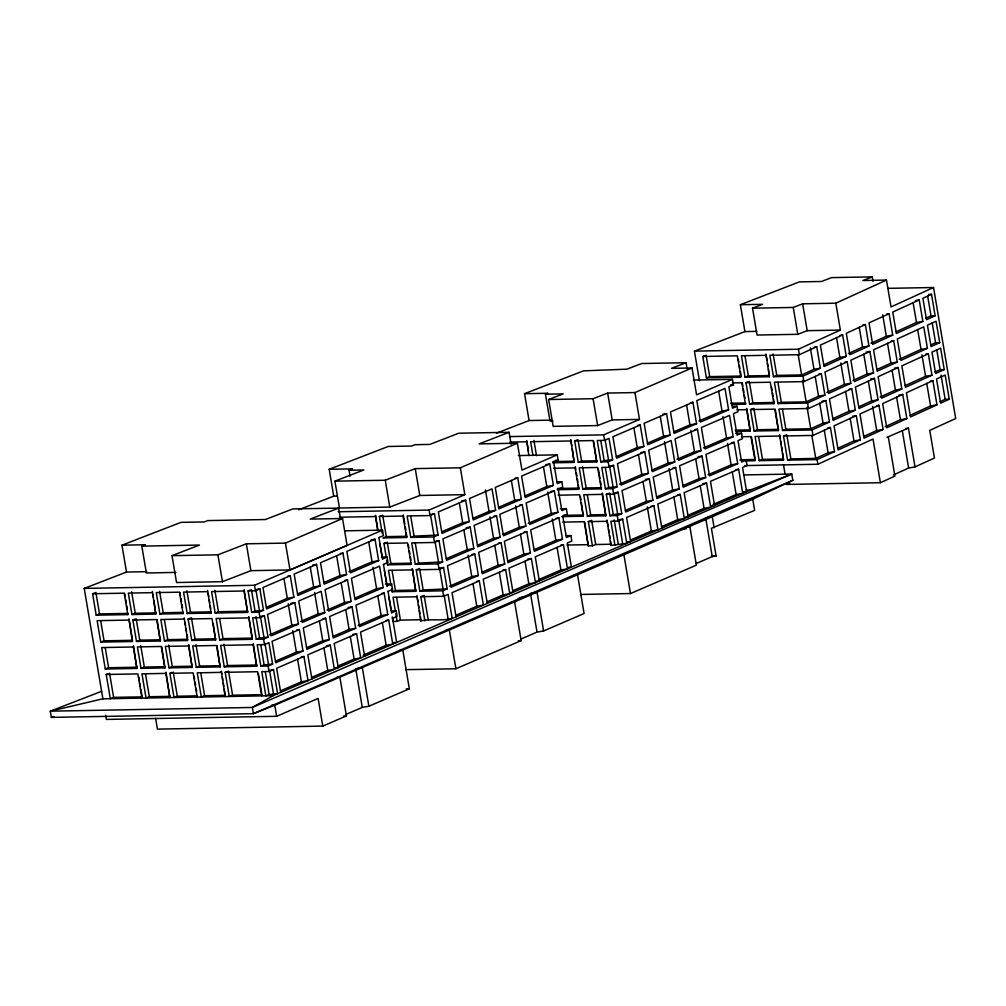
<?xml version="1.0" encoding="UTF-8"?>
<svg xmlns="http://www.w3.org/2000/svg" width="1006" height="1006" viewBox="0 0 1006 1006"><rect width="100%" height="100%" fill="white"/><g stroke="black" fill="none" stroke-linecap="round" stroke-linejoin="round"><path stroke-width="1.5" d="M224.338 689.286L225.168 696.554L221.295 671.153L221.798 674.183M96.199 615.182L127.812 614.603L128.039 613.383L99.506 613.912L96.199 615.182L92.577 593.754L94.778 592.899M128.743 620.086L97.129 620.664L100.751 642.092L132.364 641.514L128.957 618.866L132.327 638.76M132.364 641.514L132.578 640.294L104.058 640.822L100.751 642.092M133.295 646.996L133.509 645.777L136.917 668.424L105.303 669.003L101.681 647.575L133.295 646.996L136.917 668.424M152.157 592.66L128.303 593.1L131.924 614.528L155.779 614.1L152.371 591.44M155.779 614.1L153.931 600.62M142.148 696.856L141.934 698.076L137.847 673.907L106.221 674.485L110.32 698.654L113.628 697.372L142.148 696.856L140.878 689.299M135.068 619.155L132.855 620.01L136.476 641.438L160.331 641.011L157.188 619.885M164.883 667.921L161.262 646.481L137.407 646.921L141.029 668.349L164.883 667.921L161.74 646.795M165.814 673.391L166.028 672.171L169.901 697.56L165.814 673.391L141.959 673.831L146.046 698.001L149.353 696.718L170.115 696.341M183.079 613.597L183.306 612.365L163.211 612.742L159.891 614.025L156.27 592.584L179.458 592.169L183.079 613.597L159.891 614.025M184.01 619.08L160.822 619.495L164.443 640.935L187.632 640.508L184.224 617.847M188.562 645.99L188.776 644.758L192.184 667.418L168.995 667.846L165.374 646.405L188.562 645.99L192.184 667.418M207.425 591.654L183.57 592.094L187.191 613.522L211.046 613.082L207.638 590.421M211.046 613.082L211.26 611.862L190.511 612.239L187.191 613.522M190.335 618.149L188.122 619.004L191.744 640.432L215.598 639.992L213.234 623.456M220.151 666.903L216.529 645.475L192.674 645.915L196.296 667.343L220.151 666.903L217.007 645.777M243.98 590.987L244.194 589.755L247.602 612.415L215.158 613.006L211.537 591.578L243.98 590.987L247.602 612.415M248.532 617.898L216.089 618.489L219.71 639.917L252.154 639.326L248.746 616.665L252.104 636.572M252.154 639.326L252.368 638.093L223.03 638.634L219.71 639.917M256.706 666.236L253.084 644.808L220.641 645.399L224.263 666.827L256.706 666.236L253.298 643.576M261.937 694.656L261.723 695.888L257.624 671.719L225.193 672.31L229.28 696.479L232.587 695.196L261.937 694.656L258.353 673.504M377.59 530.338L375.477 515.336L377.803 529.118M406.864 536.261L386.317 536.638L382.997 537.921L406.65 537.493L406.349 533.205M387.549 564.831L411.203 564.404L411.416 563.171L390.869 563.549L387.549 564.831L386.769 560.241M415.755 591.314L412.347 568.654L415.755 591.314L392.101 591.742L391.585 588.686M101.543 691.336L50.3 711.179L51.356 717.391L253.411 713.669L274.764 705.219L752.752 499.253L792.816 480.277L791.772 474.052L751.142 489.708L456.095 616.854C445.193 622.211 432.203 618.162 420.772 620.954L416.899 595.565M420.772 620.954L420.47 616.716M528.829 455.555L526.716 440.553M552.671 462.798L574.175 462.408L570.767 439.748L571.798 445.872M574.175 462.408L572.313 448.94M557.223 489.708L578.727 489.318L578.425 485.03M561.776 516.619L583.279 516.229L581.418 502.761M576.866 440.05L574.665 440.905L578.287 462.332L596.747 461.993L593.59 440.867M610.567 541.215L611.082 544.233L595.715 544.523L592.408 545.805L588.296 545.881L584.675 521.988M601.299 488.903L601.513 487.684L586.146 487.96L582.839 489.243L579.217 467.815L597.677 467.476L601.299 488.903L582.839 489.243M602.229 494.386L602.443 493.154L605.851 515.814L587.391 516.153L583.769 494.726L602.229 494.386L605.851 515.814M622.752 544.02L618.665 519.851L622.676 519.159L626.763 543.328L610.868 545.466L606.995 520.064L608.014 526.113M610.868 545.466L611.082 544.233M731.349 404.437L745.484 404.173L745.697 402.953L730.733 403.23M735.902 431.348L750.036 431.084L746.628 408.436L749.986 428.33M750.036 431.084L750.25 429.864L735.285 430.14M765.717 355.319L741.422 355.759L745.044 377.187L769.351 376.747L765.943 354.087L766.974 360.211M769.351 376.747L768.521 369.403M748.175 381.815L745.974 382.67L749.596 404.098L773.903 403.658L773.601 399.369M752.727 408.725L750.526 409.58L754.148 431.008L778.455 430.568L775.299 409.442M779.373 436.051L755.078 436.491L759.165 460.66L783.46 460.22L779.587 434.818L780.103 437.849M783.46 460.22L782.655 452.952M424.884 620.878L420.797 596.709L443.633 596.294L448.098 594.37L452.184 618.539L273.154 695.674L252.355 707.457L50.3 711.179L102.901 698.793L84.227 588.409L126.504 572.049L146.738 571.685M835.835 303.208L840.375 330.069L807.189 330.672L797.796 334.306L757.065 335.048L752.526 308.201L793.256 307.446L802.65 303.812L835.835 303.208L886.475 280.07L891.027 306.931L933.543 287.515L955.7 418.521L929.758 430.367L934.436 458.032L915.007 466.897L908.619 468.016L893.328 474.995M699.447 380.771L694.429 351.132L798.424 349.22L840.375 330.069M799.355 354.703L816.746 346.756L820.368 368.196L802.977 376.131L773.463 376.672L769.829 355.244L799.355 354.703L798.424 349.22M842.638 334.935L820.393 345.096L824.015 366.524L846.272 356.363L842.638 334.935L840.085 335.375M865.349 324.561L846.298 333.263L849.919 354.69L868.97 345.989L865.349 324.561L862.796 325.001M889.103 313.709L869.008 322.888L872.63 344.316L892.724 335.136L889.103 313.709L886.538 314.149M919.233 299.951L892.75 312.049L896.371 333.476L922.854 321.379L919.233 299.951L915.397 300.618M931.518 294.33L922.879 298.279L926.501 319.707L935.14 315.771L931.518 294.33L928.764 294.381M773.463 376.672L776.758 375.401L801.619 374.936L813.98 369.303L820.368 368.196M823.7 364.864L839.872 357.47L846.272 356.363M848.385 353.584L862.582 347.095L868.97 345.989M871.033 343.235L886.336 336.255L892.724 335.136M896.082 331.791L916.466 322.486L922.854 321.379M925.935 318.16L931.015 315.846L935.14 315.771M803.907 381.614L821.298 373.666L824.92 395.094L807.529 403.041L778.015 403.582L774.381 382.154L803.907 381.614L802.977 376.131M847.19 361.846L824.945 372.006L828.567 393.434L850.825 383.273L847.19 361.846L844.638 362.286M869.901 351.471L850.85 360.173L854.471 381.601L873.522 372.899L869.901 351.471L866.065 352.138M893.655 340.619L873.56 349.799L877.182 371.227L897.277 362.047L893.655 340.619L891.09 341.059M778.015 403.582L781.31 402.312L806.171 401.847L818.532 396.213L824.92 395.094M826.894 392.39L844.424 384.38L850.825 383.273M852.937 380.494L867.134 374.006L873.522 372.899M876.981 369.516L890.888 363.166L897.277 362.047M899.276 359.331L921.018 349.396L927.406 348.29L923.785 326.862L897.302 338.959L900.923 360.387L927.406 348.29M930.487 345.071L935.567 342.757L939.692 342.681L936.07 321.241L927.431 325.19L931.053 346.617L939.692 342.681M808.459 408.524L825.851 400.577L829.472 422.004L812.081 429.952L782.567 430.493L778.933 409.065L808.459 408.524L807.529 403.041M851.742 388.756L829.497 398.917L833.119 420.345L855.364 410.184L851.742 388.756L849.19 389.196M874.453 378.382L855.402 387.084L859.023 408.511L878.075 399.81L874.453 378.382L870.618 379.048M898.207 367.53L878.1 376.709L881.734 398.137L901.829 388.957L898.207 367.53L894.372 368.196M928.337 353.772L901.854 365.87L905.475 387.297L931.958 375.2L928.337 353.772L925.772 354.213M782.567 430.493L785.862 429.222L810.723 428.757L823.084 423.124L829.472 422.004M832.805 418.685L848.976 411.291L855.364 410.184M858.91 406.751L871.686 400.916L878.075 399.81M880.137 397.056L895.428 390.077L901.829 388.957M905.186 385.612L925.558 376.307L931.958 375.2M935.039 371.981L940.12 369.667L944.244 369.592L940.623 348.151L931.984 352.1L935.605 373.528L944.244 369.592M783.485 435.975L813.011 435.435L830.403 427.487L834.49 451.656L817.098 459.604L787.572 460.144L783.485 435.975L785.686 435.12M856.295 415.667L834.049 425.827L838.136 449.996L860.382 439.836L856.295 415.667L852.459 416.321M879.005 405.292L859.954 413.994L864.041 438.163L883.092 429.461L879.005 405.292L876.452 405.732M902.747 394.44L882.652 403.62L886.751 427.789L906.846 418.609L902.747 394.44L898.911 395.106M932.876 380.683L906.406 392.768L910.493 416.949L936.976 404.852L932.876 380.683L930.324 381.123M787.572 460.144L790.867 458.874L815.74 458.409L828.089 452.763L834.49 451.656M837.809 448.324L853.993 440.942L860.382 439.836M863.928 436.403L876.704 430.568L883.092 429.461M885.154 426.707L900.445 419.716L906.846 418.609M910.204 415.264L930.575 405.959L936.976 404.852M940.057 401.633L945.137 399.307L949.262 399.231L945.175 375.062L936.536 379.01L940.623 403.18L949.262 399.231M744.93 465.589L817.891 464.256L873.019 439.069L880.401 482.717L786.818 484.427L789.735 483.295M886.978 437.333L908.443 428.091L915.007 466.897M880.401 482.717L894.912 476.077L888.348 437.27M792.816 480.277L253.411 713.669L252.355 707.457L791.772 474.052L743.572 474.933M172.013 555.664L217.9 554.822L246.344 543.818L285.452 543.102L342.543 518.505L347.083 545.365L290.005 569.949L250.884 570.666L222.439 581.682L176.553 582.524L172.013 555.664L199.414 545.063L141.821 546.12L146.36 572.967L175.937 572.427M460.32 467.803L464.86 494.65L419.779 495.48L389.787 507.087L339.45 508.017L334.91 481.157L385.248 480.239L415.239 468.62L460.32 467.803L517.398 443.206L521.951 470.066L557.249 454.85L558.179 460.333L553.665 462.27L557.286 483.71L561.801 481.761L562.731 487.244L558.217 489.18L561.838 510.62L566.353 508.671L567.283 514.154L562.769 516.091L566.391 537.531L570.905 535.582L571.836 541.065L567.321 543.001L571.408 567.183L568.491 567.296M634.949 392.566L639.489 419.414L612.201 419.917L597.639 425.563L553.162 426.368L548.622 399.52L593.087 398.703L607.662 393.069L634.949 392.566L692.027 367.97L696.58 394.83L732.469 379.363L733.399 384.845L728.885 386.782L732.506 408.222L737.021 406.273L737.951 411.756L733.437 413.692L737.058 435.133L741.573 433.184L742.503 438.666L737.989 440.603L741.611 462.043L746.125 460.094L747.056 465.577L742.541 467.513L746.628 491.683L743.711 491.808M84.227 588.409L254.48 585.291L382.519 530.137L383.437 535.607L378.834 537.556M338.23 511.752L429.059 510.08L464.86 494.65M509.954 436.591L603.625 434.869L639.489 419.414M248.092 590.912L255.411 590.774L259.875 588.85L263.497 610.277L259.032 612.201L251.714 612.34L248.092 590.912L250.293 590.057M290.269 575.759L262.968 587.517L266.59 608.944L293.89 597.187L290.269 575.759L287.628 576.212M316.613 564.404L294.167 574.074L297.789 595.502L320.235 585.832L316.613 564.404L312.652 565.095M342.958 553.048L320.512 562.719L324.146 584.159L346.58 574.489L342.958 553.048L340.317 553.514M375.024 539.241L346.856 551.376L350.49 572.804L378.646 560.669L375.024 539.241L371.063 539.92M429.977 515.562L434.454 513.638L438.075 535.066L433.611 536.99L410.762 537.418L407.141 515.977L429.977 515.562L429.059 510.08M465.652 500.196L438.352 511.953L441.974 533.394L469.274 521.624L465.652 500.196L461.691 500.875M517.7 477.775L495.254 487.445L498.875 508.873L521.322 499.202L517.7 477.775L515.059 478.227M549.766 463.955L521.598 476.09L525.22 497.517L553.388 485.382L549.766 463.955L545.805 464.646M604.556 440.351L609.02 438.427L612.641 459.855L608.177 461.779L600.859 461.917L597.237 440.49L604.556 440.351L603.625 434.869M640.218 424.985L612.918 436.742L616.552 458.183L643.853 446.413L640.218 424.985L637.59 425.437M666.576 413.629L644.129 423.3L647.751 444.74L670.197 435.07L666.576 413.629L662.614 414.321M692.92 402.287L670.474 411.957L674.095 433.385L696.542 423.715L692.92 402.287L690.279 402.74M266.401 607.335L287.301 598.331L293.89 597.187M297.462 593.942L313.646 586.976L320.235 585.832M323.819 582.6L339.99 575.633L346.58 574.489M348.994 571.748L372.057 561.813L378.646 560.669M441.785 531.772L462.685 522.768L469.274 521.624M472.858 518.392L489.029 511.413L495.618 510.281L491.997 488.841L469.55 498.511L473.185 519.939L495.618 510.281M498.548 507.313L514.732 500.347L521.322 499.202M525.182 495.845L546.799 486.527L553.388 485.382M616.364 456.561L637.251 447.557L643.853 446.413M647.424 443.181L663.595 436.202L670.197 435.07M673.769 431.825L689.94 424.859L696.542 423.715M698.956 420.973L722.006 411.039L728.608 409.895L724.986 388.467L696.818 400.602L700.44 422.03L728.608 409.895M382.456 558.996L387.071 557.047L387.989 562.517L383.387 564.467M259.963 617.684L264.427 615.76L268.049 637.188L263.585 639.112L256.266 639.25L252.644 617.822L259.963 617.684L259.032 612.201M294.821 602.669L267.521 614.427L271.142 635.855L298.442 624.097L294.821 602.669L290.86 603.349M347.51 579.959L325.064 589.629L328.685 611.07L351.132 601.399L347.51 579.959L344.869 580.424M434.529 542.473L438.993 540.549L442.627 561.977L438.151 563.901L415.315 564.328L411.693 542.888L434.529 542.473L433.611 536.99M470.204 527.106L442.904 538.864L446.526 560.304L473.826 548.534L470.204 527.106L466.243 527.785M496.549 515.751L474.103 525.421L477.724 546.849L500.171 537.191L496.549 515.751L493.908 516.216M522.252 504.685L499.806 514.355L503.428 535.783L525.874 526.113L522.252 504.685L519.612 505.138M554.319 490.865L526.151 503L529.772 524.428L557.94 512.293L554.319 490.865L550.357 491.557M609.108 467.262L613.572 465.338L617.194 486.766L612.729 488.69L605.411 488.828L601.789 467.4L609.108 467.262L608.177 461.779M644.771 451.895L617.47 463.653L621.104 485.093L648.405 473.323L644.771 451.895L640.822 452.574M697.472 429.197L675.026 438.868L678.648 460.295L701.094 450.625L697.472 429.197L694.832 429.65M269.558 634.849L291.853 625.242L298.442 624.097M300.668 621.444L318.198 613.886L324.787 612.742L321.166 591.314L298.719 600.984L302.341 622.412L324.787 612.742M327.013 610.089L344.542 602.544L351.132 601.399M354.992 598.042L376.609 588.724L383.198 587.579L379.576 566.152L351.408 578.287L355.043 599.714L383.198 587.579M446.337 558.682L467.237 549.678L473.826 548.534M477.41 545.302L493.581 538.323L500.171 537.191M503.101 534.224L519.285 527.257L525.874 526.113M528.288 523.371L551.338 513.437L557.94 512.293M619.52 484.075L641.803 474.467L648.405 473.323M651.976 470.091L668.147 463.112L674.749 461.98L671.128 440.54L648.681 450.21L652.303 471.638L674.749 461.98M676.975 459.314L694.492 451.769L701.094 450.625M703.508 447.884L726.558 437.95L733.16 436.805L729.539 415.377L701.371 427.512L704.992 448.94L733.16 436.805M387.008 585.907L391.623 583.958L392.541 589.428L387.939 591.377M264.515 644.595L268.979 642.671L272.601 664.098L268.137 666.022L260.818 666.161L257.196 644.733L264.515 644.595L263.585 639.112M299.373 629.58L272.073 641.338L275.694 662.765L302.995 651.008L299.373 629.58L296.732 630.033M325.718 618.225L303.271 627.895L306.893 649.323L329.339 639.653L325.718 618.225L323.077 618.677M352.062 606.87L329.616 616.54L333.238 637.98L355.684 628.31L352.062 606.87L348.101 607.561M384.129 593.062L355.961 605.197L359.595 626.625L387.75 614.49L384.129 593.062L381.488 593.515M416.245 569.798L439.081 569.383L443.545 567.459L447.18 588.887L442.703 590.811L419.867 591.239L416.245 569.798L418.446 568.943M474.757 554.017L447.456 565.774L451.078 587.202L478.378 575.445L474.757 554.017L472.116 554.469M501.101 542.662L478.655 552.332L482.276 573.76L504.723 564.102L501.101 542.662L498.46 543.127M526.804 531.596L504.358 541.266L507.98 562.694L530.426 553.023L526.804 531.596L524.164 532.048M558.871 517.776L530.703 529.91L534.324 551.338L562.492 539.203L558.871 517.776L556.23 518.241M606.329 494.311L613.66 494.172L618.124 492.248L621.746 513.676L617.282 515.6L609.963 515.738L606.329 494.311L608.542 493.456M649.323 478.806L622.022 490.563L625.657 512.004L652.957 500.234L649.323 478.806L645.374 479.485M675.667 467.45L653.234 477.121L656.855 498.548L679.302 488.891L675.667 467.45L673.039 467.916M702.025 456.108L679.578 465.778L683.2 487.206L705.646 477.536L702.025 456.108L698.063 456.787M734.091 442.288L705.923 454.423L709.544 475.851L737.712 463.716L734.091 442.288L731.45 442.741M275.506 661.156L296.393 652.152L302.995 651.008M306.566 647.763L322.75 640.797L329.339 639.653M332.923 636.421L349.095 629.454L355.684 628.31M358.098 625.569L381.161 615.634L387.75 614.49M449.493 586.196L471.789 576.589L478.378 575.445M481.949 572.213L498.133 565.234L504.723 564.102M507.653 561.134L523.837 554.168L530.426 553.023M534.287 549.666L555.89 540.348L562.492 539.203M625.455 510.382L646.355 501.378L652.957 500.234M656.528 497.002L672.7 490.023L679.302 488.891M682.873 485.647L699.044 478.68L705.646 477.536M708.061 474.794L731.111 464.86L737.712 463.716M391.56 612.817L396.175 610.868L397.093 616.338L392.491 618.288M269.067 671.505L273.531 669.581L277.618 693.75L269.143 694.53L265.836 695.812L261.736 671.643L269.067 671.505L268.137 666.022M280.523 690.808L301.41 681.804L308.012 680.66L303.925 656.49L276.625 668.248L280.712 692.417M311.583 677.415L327.755 670.449L334.357 669.304L330.27 645.135L307.823 654.805L311.91 678.975M337.928 666.073L354.112 659.093L360.701 657.962L356.614 633.78L334.168 643.45L338.255 667.619L335.35 667.745M363.116 655.22L386.166 645.286L392.768 644.142L388.681 619.973L360.513 632.108L364.6 656.277M455.907 615.244L476.794 606.241L483.396 605.096L479.309 580.927L452.008 592.685L456.095 616.854M486.967 601.852L503.151 594.886L509.74 593.741L505.653 569.572L483.207 579.242L487.294 603.411M512.67 590.786L528.842 583.82L535.444 582.675L531.357 558.506L508.91 568.176L512.997 592.345L510.08 592.471M539.291 579.318L560.908 570L567.51 568.855L563.423 544.686L535.255 556.821L539.342 580.99L536.424 581.116M614.98 545.39L610.881 521.221L618.212 521.083L622.676 519.159M630.473 540.033L651.372 531.03L657.962 529.885L653.875 505.716L626.575 517.474L630.661 541.643L627.757 541.769M661.546 526.641L677.717 519.674L684.319 518.53L680.219 494.361L657.786 504.031L661.873 528.2M687.89 515.298L704.062 508.332L710.664 507.187L706.577 483.018L684.13 492.689L688.217 516.858L685.3 516.971M713.078 504.446L736.128 494.512L742.73 493.368L738.63 469.198L710.475 481.333L714.562 505.502L711.644 505.628M518.329 598.583L522.378 596.847M105.68 715.266L106.385 719.416L276.637 716.297L318.11 698.441L322.788 726.093L157.452 729.124L155.628 718.372M696.051 563.586L712.235 556.62L716.096 555.953L711.405 528.288L754.626 510.369L752.752 499.253L749.621 499.316M346.102 714.361L362.273 707.394L368.875 706.25L409.354 688.808L402.79 650.052L400.086 650.102M520.844 639.074L537.015 632.108L543.605 630.963L584.096 613.522L577.532 574.753L574.426 574.816M322.788 726.093L346.429 715.92L339.877 677.164L336.96 677.29M405.783 669.669L455.894 668.751L521.171 640.633L514.607 601.89L511.702 602.003M580.5 594.458L630.46 593.54L696.378 565.146L689.827 526.402L686.922 526.515M694.429 351.132L744.918 331.59L740.366 304.73L799.355 281.894L821.512 281.491L831.522 277.618L872.252 276.876L873.007 281.353M126.504 572.049L121.952 545.189L180.942 522.365L204.293 521.938L207.777 520.592L265.37 519.536L292.759 508.923L338.645 508.093L340.405 518.53M298.568 509.778L333.74 496.159L329.201 469.299L388.178 446.475L411.529 446.048L415.013 444.702L429.814 444.426L458.749 433.221L509.086 432.303L511.098 444.237M496.461 433.171L529.081 420.546L524.541 393.686L583.53 370.862L627.04 369.164L641.602 363.531L686.067 362.713L687.085 368.674M752.526 308.201L762.535 304.328L740.366 304.73M141.821 546.12L145.304 544.762L121.952 545.189M350.075 476.19L349.057 470.23L352.54 468.871L329.201 469.299M552.96 421.011L550.005 421.061L545.453 394.201L547.893 393.258L524.541 393.686M334.91 481.157L363.858 469.953L349.057 470.23M548.622 399.52L563.184 393.874L545.453 394.201M872.252 276.876L862.871 280.511L886.475 280.07M686.067 362.713L671.505 368.347L692.027 367.97M702.779 356.476L737.31 355.835L740.932 377.263L706.401 377.904L702.779 356.476L704.98 355.621M509.086 432.303L479.095 443.91L517.398 443.206M338.645 508.093L310.2 519.096L342.543 518.505M706.401 377.904L709.708 376.621L741.145 376.043M382.23 533.331L379.375 516.493L381.588 515.638M131.924 614.528L135.244 613.258L155.993 612.868M745.044 377.187L748.351 375.917L769.565 375.527M578.287 462.332L581.594 461.05L596.96 460.773M386.254 557.173L383.927 543.403L386.141 542.548M136.476 641.438L139.796 640.156L160.545 639.778M749.596 404.098L752.903 402.828L774.117 402.438M600.859 461.917L604.166 460.635L612.641 459.855M215.158 613.006L218.478 611.723L247.816 611.183M410.762 537.418L414.07 536.135L438.075 535.066M164.443 640.935L167.763 639.653L187.845 639.275M105.303 669.003L108.61 667.733L137.13 667.204M251.714 612.34L255.021 611.057L263.497 610.277M191.744 640.432L195.063 639.15L215.812 638.772M106.221 674.485L108.434 673.63M141.029 668.349L144.348 667.066L165.097 666.689M754.148 431.008L757.455 429.738L778.669 429.348M605.411 488.828L608.718 487.545L617.194 486.766M415.315 564.328L418.622 563.046L442.627 561.977M168.995 667.846L172.315 666.563L192.398 666.186M256.266 639.25L259.573 637.967L268.049 637.188M169.926 673.316L193.114 672.901L197.201 697.07L197.415 695.838L177.32 696.215L174.013 697.485L169.926 673.316L172.127 672.461M196.296 667.343L199.616 666.06L220.364 665.683M392.101 591.742L395.421 590.459L415.968 590.082M587.391 516.153L590.698 514.871L606.065 514.594M592.408 545.805L588.321 521.636L590.522 520.781M609.963 515.738L613.27 514.456L621.746 513.676M224.263 666.827L227.582 665.544L256.92 665.004M419.867 591.239L423.174 589.956L447.18 588.887M759.165 460.66L762.473 459.377L783.687 458.988M225.193 672.31L227.394 671.455M420.797 596.709L422.998 595.854M260.818 666.161L264.125 664.878L272.601 664.098M225.344 695.335L204.62 695.712L201.313 696.995L197.226 672.825L221.081 672.385M392.239 616.93L393.006 621.469L397.119 621.394L400.426 620.111L420.986 619.734M814.181 347.208L816.746 346.756M818.733 374.106L821.298 373.666M822.015 401.243L825.851 400.577M827.837 427.927L830.403 427.487M610.894 465.803L613.572 465.338M906.054 428.506L908.443 428.091M431.775 514.104L434.454 513.638M736.002 469.651L738.63 469.198M615.446 492.714L618.124 492.248M702.616 483.697L706.577 483.018M677.591 494.826L680.219 494.361M436.327 541.014L438.993 540.549M651.234 506.169L653.875 505.716M257.196 589.315L259.875 588.85M560.782 545.151L563.423 544.686M443.545 567.459L439.534 568.151L443.168 589.591M527.395 559.185L531.357 558.506M503.013 570.037L505.653 569.572M264.427 615.76L260.416 616.452L264.037 637.879M476.668 581.38L479.309 580.927M531.784 593.125L537.053 592.22L543.605 630.963M386.04 620.425L388.681 619.973M352.653 634.472L356.614 633.78M326.309 645.827L330.27 645.135M301.284 656.943L303.925 656.49M270.853 670.046L273.531 669.581M357.042 668.412L362.311 667.494L368.875 706.25M51.356 717.391L54.387 716.876M393.723 642.582L396.666 642.457L392.579 618.288M518.253 640.759L521.171 640.633M343.511 716.033L346.429 715.92M888.021 288.345L933.543 287.515M744.918 331.59L756.738 331.364M693.31 380.079L732.469 379.363M732.443 382.921L741.862 382.745L745.484 404.173M745.974 382.67L770.269 382.23L773.903 403.658M730.431 384.896L733.399 384.845M732.569 406.349L737.021 406.273M736.996 409.832L746.414 409.656M750.526 409.58L774.821 409.14L778.455 430.568M529.081 420.546L550.873 420.143M735.638 433.297L741.573 433.184M741.548 436.742L750.966 436.566L755.053 460.735L745.635 460.911M509.929 442.087L526.503 441.785M570.553 440.98L530.615 441.709L532.941 455.479M574.665 440.905L593.125 440.565L596.747 461.993M518.455 455.567L557.249 454.85M555.149 460.383L558.179 460.333M552.898 461.578L574.388 461.176M740.29 459.792L755.267 459.516M740.19 460.207L746.125 460.094M553.589 468.28L575.105 467.891L578.727 489.318M557.249 481.849L561.801 481.761M557.45 488.488L578.94 488.086M333.74 496.159L336.847 496.109M746.138 490.06L750.602 489.972M558.141 495.191L579.657 494.801L583.279 516.229M560.279 508.785L566.353 508.671M339.927 517.21L375.263 516.568M379.375 516.493L403.029 516.053L406.65 537.493M563.536 515.361L583.493 514.997M562.694 522.101L584.209 521.712L588.296 545.881M588.321 521.636L606.769 521.297M344.92 530.828L382.519 530.137M683.2 528.804L686.331 528.741M566.353 535.67L570.905 535.582M383.927 543.403L407.581 542.963L411.203 564.404M567.019 545.051L588.51 544.648M382.393 557.135L387.071 557.047M620.777 554.834L623.909 554.771L630.46 593.54M711.393 556.029L716.096 555.953M412.133 569.874L388.479 570.314L391.07 585.618M385.386 584.071L391.623 583.958M92.577 593.754L124.191 593.175L127.812 614.603M416.685 596.784L393.032 597.224L395.333 610.818M391.497 610.956L396.175 610.868M132.855 620.01L156.71 619.57L160.331 641.011M188.122 619.004L211.977 618.564L215.598 639.992M446.199 630.058L449.33 629.995L455.894 668.751M406.223 688.858L409.354 688.808M102.775 698.843L273.154 695.674M271.519 705.319L274.764 705.219L276.637 716.297M927.645 295.94L931.015 315.846M932.197 322.851L935.567 342.757M936.749 349.761L940.12 369.667M941.038 375.137L945.137 399.307M913.096 302.592L916.466 322.486M917.648 329.503L921.018 349.396M921.936 354.879L925.558 376.307M926.74 383.299L930.575 405.959M882.702 314.815L886.336 336.255M887.518 343.26L890.888 363.166M892.071 370.17L895.428 390.077M896.61 397.056L900.445 419.716M902.307 430.694L908.619 468.016M859.212 327.202L862.582 347.095M863.764 354.112L867.134 374.006M868.316 381.023L871.686 400.916M872.617 406.399L876.704 430.568M836.514 337.563L839.872 357.47M840.802 362.952L844.424 384.38M845.618 391.384L848.976 411.291M850.158 418.282L853.993 440.942M810.346 347.862L813.98 369.303M815.162 376.307L818.532 396.213M819.714 403.217L823.084 423.124M824.266 430.103L828.089 452.763M802.65 303.812L807.189 330.672M793.256 307.446L797.796 334.306M812.081 429.952L813.011 435.435M817.098 459.604L817.891 464.256M798.248 355.043L801.619 374.936M802.549 380.419L806.171 401.847M807.101 407.329L810.723 428.757M811.905 435.749L815.74 458.409M773.124 353.961L776.758 375.401M777.94 382.406L781.31 402.312M782.492 409.316L785.862 429.222M786.78 434.693L790.867 458.874M767.49 363.279L768.006 366.335M771.527 387.121L772.042 390.19M772.558 393.245L773.073 396.314M780.618 440.867L781.121 443.885M781.637 446.903L782.152 449.934M783.498 464.86L785.032 473.889M744.993 356.011L748.351 375.917M749.281 381.387L752.903 402.828M753.834 408.298L757.455 429.738M758.637 436.717L762.473 459.377M738.303 359.205L738.819 362.261M739.335 365.329L739.85 368.385M740.366 371.453L740.881 374.509M742.327 383.06L742.856 386.115M743.371 389.171L743.887 392.239M744.402 395.295L744.918 398.363M751.432 436.856L755.003 458.007M718.649 391.145L722.006 411.039M722.937 416.522L726.558 437.95M727.489 443.432L731.111 464.86M732.293 471.852L736.128 494.512M706.086 355.193L709.708 376.621M714.147 527.81L712.273 516.732L705.684 517.876L712.235 556.62M686.582 404.953L689.94 424.859M690.87 430.342L694.492 451.769M695.687 458.774L699.044 478.68M700.226 485.672L704.062 508.332M660.238 416.308L663.595 436.202M664.526 441.684L668.147 463.112M669.078 468.595L672.7 490.023M673.882 497.014L677.717 519.674M633.893 427.663L637.251 447.557M638.433 454.574L641.803 474.467M642.985 481.484L646.355 501.378M647.286 506.861L651.372 531.03M607.662 393.069L612.201 419.917M605.008 439.119L608.63 460.559M609.561 466.03L613.182 487.47M614.113 492.94L617.734 514.38M612.729 488.69L613.66 494.172M617.282 515.6L618.212 521.083M600.796 440.741L604.166 460.635M605.348 467.652L608.718 487.545M609.649 493.028L613.27 514.456M614.201 519.939L618.288 544.108M593.087 398.703L597.639 425.563M598.407 469.312L599.953 478.491M600.481 481.56L600.997 484.615M608.517 529.131L609.032 532.149M609.548 535.179L610.051 538.197M577.972 439.622L581.594 461.05M582.524 466.533L586.146 487.96M587.341 494.965L590.698 514.871M591.629 520.354L595.715 544.523M575.319 466.658L575.834 469.727M576.35 472.782L576.866 475.851M577.394 478.906L577.909 481.975M580.387 496.637L580.902 499.693M543.429 466.633L546.799 486.527M547.717 492.009L551.338 513.437M552.269 518.92L555.89 540.348M557.072 547.339L560.908 570M533.922 440.427L536.512 455.731M526.968 442.087L528.527 451.279M511.362 480.44L514.732 500.347M515.65 505.829L519.285 527.257M520.467 534.261L523.837 554.168M525.019 561.159L528.842 583.82M530.464 593.364L537.015 632.108M485.408 489.985L489.029 511.413M489.947 516.895L493.581 538.323M494.763 545.34L498.133 565.234M499.316 572.225L503.151 594.886M459.314 502.874L462.685 522.768M463.867 529.785L467.237 549.678M468.155 555.161L471.789 576.589M472.971 583.581L476.794 606.241M430.43 514.33L434.064 535.77M434.982 541.241L438.616 562.681M444.086 595.062L448.173 619.231M438.151 563.901L439.081 569.383M442.703 590.811L443.633 596.294M415.239 468.62L419.779 495.48M410.712 516.229L414.07 536.135M415.264 543.139L418.622 563.046M419.552 568.516L423.174 589.956M424.104 595.426L428.191 619.595M403.243 514.833L404.789 524.013M405.317 527.081L405.833 530.137M408.31 544.799L408.826 547.868M409.341 550.923L409.857 553.992M410.385 557.047L410.901 560.116M417.402 598.583L417.918 601.601M418.433 604.631L418.936 607.649M419.452 610.667L419.955 613.685M385.248 480.239L389.787 507.087M382.682 515.21L386.317 536.638M387.235 542.121L390.869 563.549M392.051 570.565L395.421 590.459M396.603 597.451L400.426 620.111M395.836 613.836L397.119 621.394M378.922 537.556L382.557 558.984M383.475 564.467L387.109 585.894M388.027 591.377L391.648 612.805M379.815 543.479L382.142 557.249M384.367 570.389L386.958 585.693M388.92 597.3L391.221 610.894M368.686 541.92L372.057 561.813M372.975 567.296L376.609 588.724M377.791 595.728L381.161 615.634M382.343 622.626L386.166 645.286M336.62 555.727L339.99 575.633M341.172 582.637L344.542 602.544M345.724 609.548L349.095 629.454M350.277 636.433L354.112 659.093M355.722 668.638L362.273 707.394M310.276 567.082L313.646 586.976M314.564 592.459L318.198 613.886M319.38 620.903L322.75 640.797M323.932 647.789L327.755 670.449M285.452 543.102L290.005 569.949M283.931 578.425L287.301 598.331M288.219 603.814L291.853 625.242M292.771 630.724L296.393 652.152M297.575 659.144L301.41 681.804M255.864 589.541L259.485 610.969M264.968 643.362L268.589 664.79M269.52 670.273L273.607 694.442M254.48 585.291L255.411 590.774M246.344 543.818L250.884 570.666M251.399 589.629L255.021 611.057M255.952 616.54L259.573 637.967M260.755 644.972L264.125 664.878M265.307 671.87L269.143 694.53M217.9 554.822L222.439 581.682M214.844 590.296L218.478 611.723M219.66 618.74L223.03 638.634M223.948 644.117L227.582 665.544M228.5 671.027L232.587 695.196M208.154 593.49L208.682 596.545M209.198 599.614L209.713 602.669M210.229 605.738L210.744 608.793M186.877 590.811L190.511 612.239M191.429 617.722L195.063 639.15M195.981 644.632L199.616 666.06M200.798 673.052L204.62 695.712M179.936 592.471L180.451 595.527M180.967 598.595L181.482 601.651M182.011 604.719L182.526 607.775M185.003 622.437L185.519 625.506M186.035 628.561L186.563 631.63M187.078 634.685L187.594 637.754M194.095 676.208L194.611 679.226M195.114 682.244L195.629 685.262M196.145 688.293L196.648 691.311M159.577 591.314L163.211 612.742M164.393 619.746L167.763 639.653M168.681 645.123L172.315 666.563M173.233 672.033L177.32 696.215M152.887 594.496L153.415 597.564M131.61 591.817L135.244 613.258M136.162 618.728L139.796 640.156M140.714 645.638L144.348 667.066M145.53 674.058L149.353 696.718M124.669 593.477L125.184 596.545M125.7 599.601L126.215 602.669M126.743 605.725L127.259 608.793M138.828 677.214L139.344 680.232M139.847 683.263L140.362 686.281M95.884 592.471L99.506 613.912M100.688 620.916L104.058 640.822M105.24 647.826L108.61 667.733M109.541 673.203L113.628 697.372M222.313 677.201L222.816 680.219M223.319 683.25L223.835 686.268"/></g></svg>
